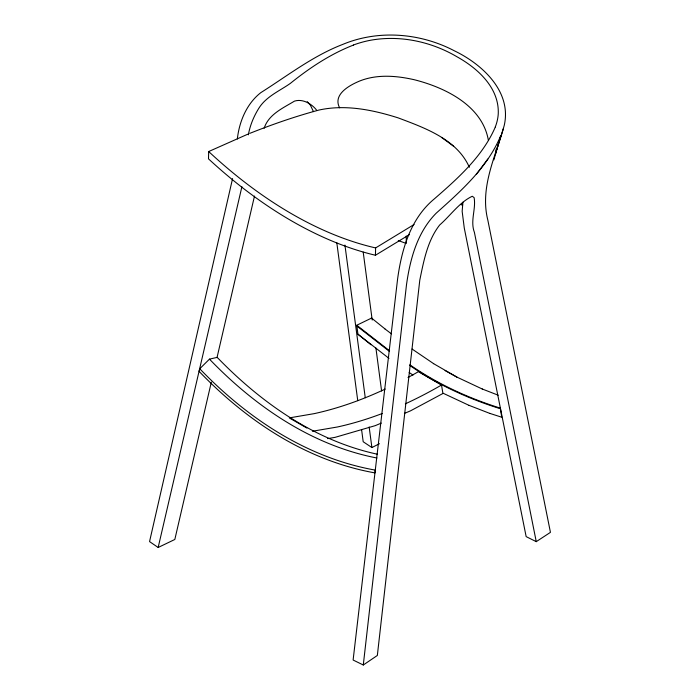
<?xml version="1.0" encoding="UTF-8"?>
<svg xmlns="http://www.w3.org/2000/svg" width="700" height="700" viewBox="0 0 700 700"><rect width="100%" height="100%" fill="white"/><g stroke="black" fill="none" stroke-linecap="round" stroke-linejoin="round"><path stroke-width="1.05" d="M247.835 134.173L208.679 151.541L208.495 158.856A424.856 252.402 61.5 0 0 375.436 255.246L409.334 234.684M375.436 255.246L375.62 247.922L414.076 224.499M406.227 236.04L406.28 243.469L398.274 240.529M462.394 203.088L462.569 205.179L460.512 204.47M462.919 202.195L462.157 211.321L464.266 227.999L526.155 536.62L536.253 541.651L550.445 532.359L487.847 220.211C479.526 187.145 495.801 156.179 504.289 125.204C511.866 91.332 482.046 64.12 454.361 50.803C420.394 32.979 378.464 29.479 342.799 44.389C312.935 55.86 287.604 75.723 260.811 92.645C246.671 103.688 239.277 121.511 237.335 138.994M495.985 150.99L496.204 149.056M495.338 126.962C482.65 156.415 457.905 178.377 434.219 198.984C410.454 218.671 401.669 249.498 397.609 278.871L353.115 660.03L363.291 665L406.507 284.699C410.121 258.904 417.34 232.216 436.188 213.194C461.352 190.715 487.524 167.528 500.771 135.59L493.876 159.889M495.81 151.961L495.451 153.912L503.344 128.686M241.902 186.716L158.165 547.479L149.555 541.599L232.566 178.588M248.369 134.82C250.005 125.492 253.671 116.655 258.624 108.605C265.912 96.635 279.265 91.157 290.299 83.422C309.514 67.944 330.382 54.04 353.483 45.062M211.33 382.121L174.825 539.472L158.165 547.479M217 357.665L254.494 196.061M199.754 368.751L199.089 371.359C246.531 420.796 306.582 460.749 374.964 472.894L375.322 470.12C307.055 458.001 247.1 418.119 199.754 368.751L209.457 359.144L217.184 357.359C261.012 402.64 315.044 440.808 377.536 454.248M264.127 128.275C268.625 114.336 282.905 108.15 294.473 101.124C302.697 98.569 311.351 103.609 316.435 109.891M388.964 358.339L357.936 334.215L356.773 325.246L371.639 318.045M489.808 413.385L501.751 417.226L500.351 408.135C468.37 398.142 437.474 383.959 409.902 364.822M476.298 174.431L487.812 159.058M363.291 665L377.344 655.471L419.79 280.131C423.719 261.109 427.411 240.686 439.652 225.015C450.415 215.626 459.471 202.274 472.281 196.254L474.127 197.636C476.157 209.134 470.006 220.815 474.416 232.418L536.253 541.651M361.62 429.852L363.195 441.744L371.901 447.554L379.479 443.704M381.308 423.106L375.279 425.635L335.116 437.342L327.618 438.62M404.416 413.411L410.445 410.882L442.925 393.488L441.507 385.035L418.381 371.674A492.284 284.226 -60 0 1 408.021 377.51M249.786 133.367C272.387 124.39 295.418 116.366 318.911 110.066C345.398 104.212 372.741 109.848 398.151 117.871C424.743 127.899 457.056 139.282 469.35 167.291M312.401 431.252L337.339 427A492.284 284.226 -60 0 0 382.217 413.516M376.941 458.01C311.701 445.375 254.922 406.306 209.457 359.144M500.089 408.651C468.099 398.659 437.211 384.475 409.631 365.339M469.044 405.352L490.052 413.499M482.248 388.999L498.216 395.203M443.257 393.304L469.28 405.475M482.492 389.121L456.715 377.011L445.069 370.562M357.936 334.215L370.983 344.75M456.96 377.134L433.405 363.554M306.854 428.05L289.275 417.9L314.204 413.639A492.284 284.226 -60 0 0 385.236 389.06M412.081 349.037L433.65 363.676M409.168 372.488L413 375.06M441.805 137.585L453.661 146.274M384.65 328.711L391.449 333.856M389.576 350.796L356.773 325.246M389.314 351.312L356.51 325.762M371.394 317.931L384.886 328.834M307.213 101.623L310.406 105.21L313.46 111.632M339.623 107.817C332.465 94.369 349.746 85.094 359.87 80.938C377.221 74.06 396.602 75.696 414.426 79.765C445.27 87.579 482.282 105.639 488.346 140.131M344.925 245.061L365.26 397.749M369.154 426.983L371.901 447.554M336.814 242.821L357.752 400.662M363.204 252.105L372.199 320.04M375.909 348.005L381.596 390.994M375.62 247.922A416.377 247.362 61.5 0 1 208.679 151.541M353.456 45.001A73.623 52.045 -14.9 0 1 370.755 40.215C400.435 34.93 431.506 41.694 457.31 56.962C478.074 68.556 499.389 88.086 498.251 113.881A73.623 51.992 -14.9 0 1 495.294 126.954M441.507 385.035A492.284 284.226 -60 0 1 405.344 403.821"/></g></svg>
